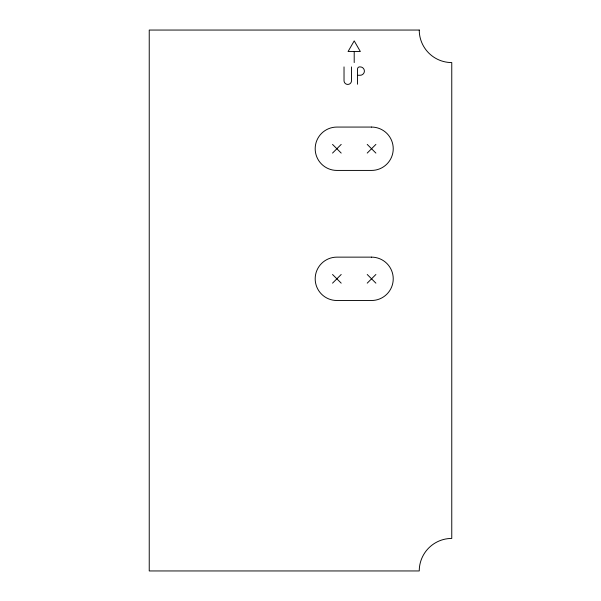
<?xml version="1.0" encoding="UTF-8"?>
<svg xmlns="http://www.w3.org/2000/svg" width="601" height="601" viewBox="0 0 601 601"><rect width="100%" height="100%" fill="white"/><g stroke="black" fill="none" stroke-linecap="round" stroke-linejoin="round"><path stroke-width="0.9" d="M332.533 153.082L341.203 144.405M367.219 153.082L375.888 144.405M332.533 283.154L341.203 274.484M367.219 283.154L375.888 274.484M353.779 51.528L348.069 51.528L354.207 40.891L360.352 51.528L354.207 51.528L354.207 62.572M357.978 75.26L360.217 75.26A4.177 4.177 0 0 0 364.394 71.083A4.177 4.177 0 0 0 360.217 66.906L359.578 66.906A2.036 2.036 0 0 0 357.55 68.935L357.55 84.245M367.219 144.405L375.888 153.082M332.533 144.405L341.203 153.082M367.219 274.484L375.888 283.154M332.533 274.484L341.203 283.154M351.525 66.906L351.525 80.684A3.749 3.749 0 0 1 347.776 84.433A3.749 3.749 0 0 1 344.027 80.684L344.027 66.906M419.25 30.05L149.236 30.05L149.236 570.95L419.25 570.95A32.522 32.522 0 0 1 451.764 538.428L451.764 62.572A32.522 32.522 0 0 1 419.25 30.05M371.553 127.066L336.868 127.066A21.681 21.681 0 0 0 315.187 148.748A21.681 21.681 0 0 0 336.868 170.421L371.553 170.421A21.681 21.681 0 0 0 393.234 148.748A21.681 21.681 0 0 0 371.553 127.066M371.553 257.138L336.868 257.138A21.681 21.681 0 0 0 315.187 278.819A21.681 21.681 0 0 0 336.868 300.5L371.553 300.5A21.681 21.681 0 0 0 393.234 278.819A21.681 21.681 0 0 0 371.553 257.138"/></g></svg>
